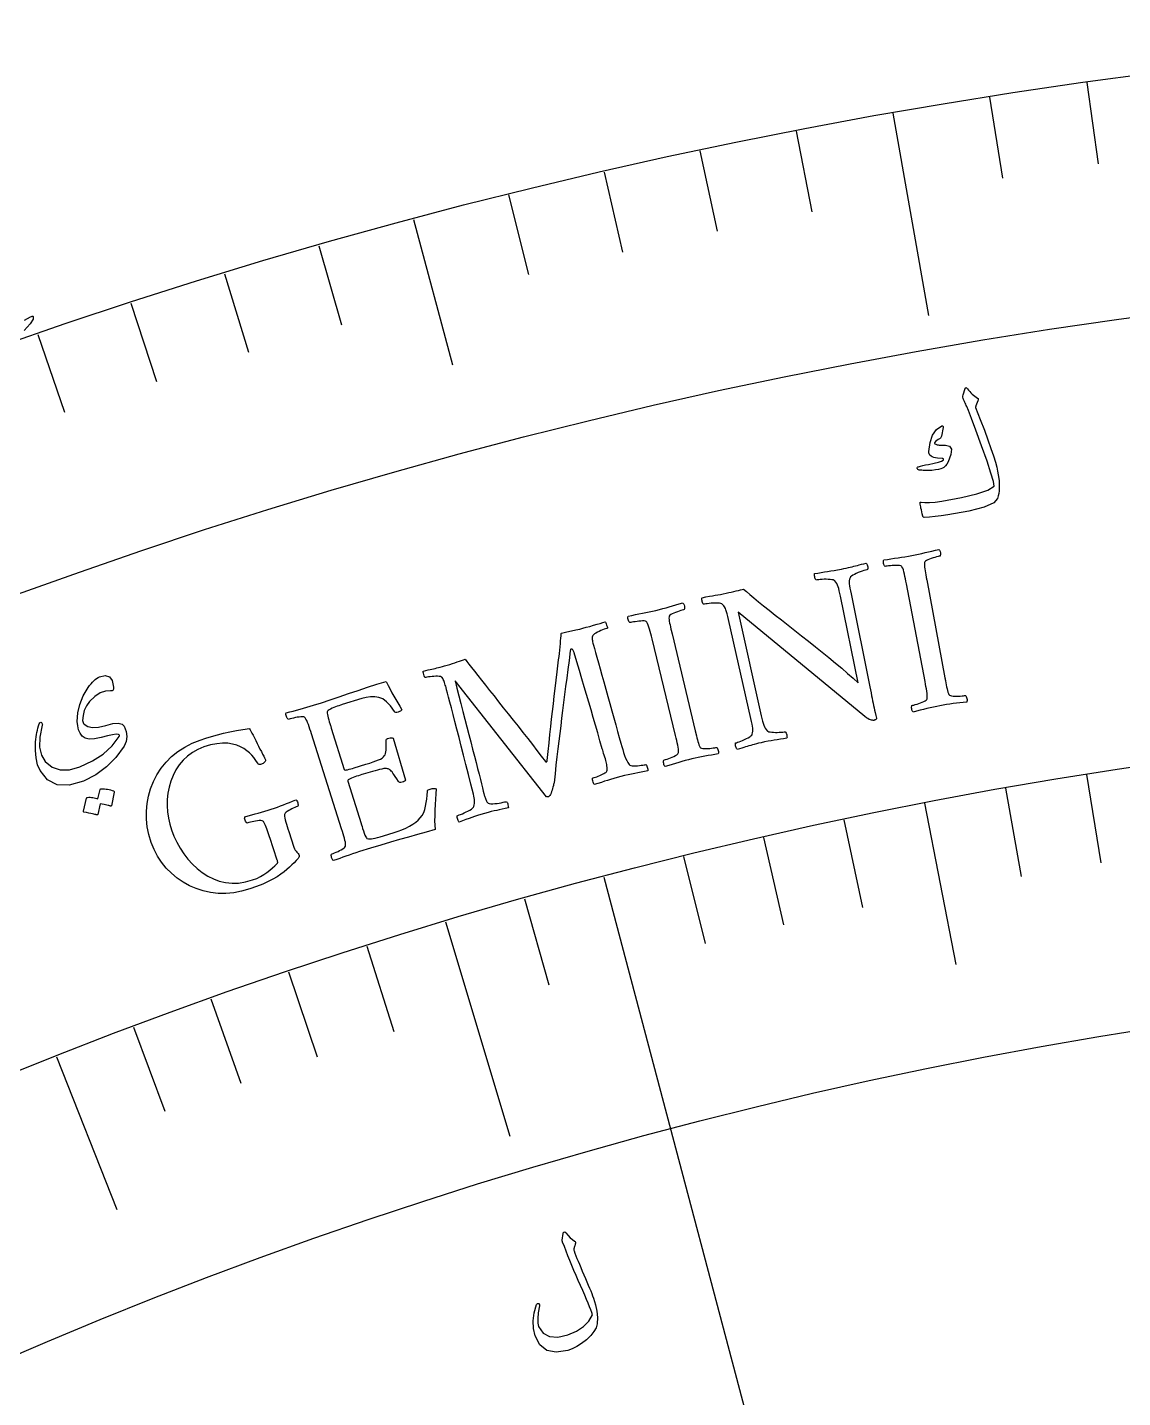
# Model space of a CAD drawing. Header units: millimetres. Extents: x -65 to 65, y -65 to 75.
# Drawn here: x -19.26 to -7.81, y 44.51 to 58.83 of the extents above; entities that cross this region are included whole.
import ezdxf

# ---------------------------------------------------------------- set-up
doc = ezdxf.new("R2010")
doc.units = ezdxf.units.MM
for name, color, linetype in [('ENGRAVE', 7, 'Continuous'), ('ENGRAVE_FINE', 8, 'Continuous'), ('TEXT', 5, 'Continuous')]:
    doc.layers.add(name, color=color, linetype=linetype)

msp = doc.modelspace()

# ---------------------------------------------------------------- linework, layer by layer
at = {"layer": 'ENGRAVE'}
for points in [[(-10.2149, 57.9313), (-9.8424, 55.8189)], [(-15.225, 56.8206), (-14.8179, 55.3012)], [(-9.883, 50.7211), (-9.5548, 49.0368)], [(-13.2359, 49.9512), (-11.238, 42.4114)], [(-14.8917, 49.4828), (-14.2173, 47.242)], [(-18.9568, 48.0723), (-18.3273, 46.4759)]]:
    msp.add_lwpolyline(points, dxfattribs=at)
for radius in [63.7, 63.7, 61.9938, 58.825, 58.825, 56.3225, 51.675, 51.675, 48.945]:
    msp.add_circle((0, 0), radius, dxfattribs=at)
at = {"layer": 'ENGRAVE_FINE'}
for points in [[(-8.1869, 58.2525), (-8.0674, 57.4029)], [(-9.2023, 58.1008), (-9.068, 57.2533)], [(-11.2243, 57.7442), (-11.0606, 56.902)], [(-12.2304, 57.5395), (-12.052, 56.7003)], [(-13.2327, 57.3173), (-13.0397, 56.4813)], [(-14.2311, 57.0776), (-14.0235, 56.2451)], [(-16.2144, 56.5462), (-15.9779, 55.7215)], [(-17.1988, 56.2546), (-16.9479, 55.4341)], [(-18.1779, 55.9459), (-17.9128, 55.1299)], [(-19.1515, 55.6201), (-18.8722, 54.8089)], [(-8.1896, 51.0219), (-8.0412, 50.0977)], [(-9.0375, 50.8786), (-8.8738, 49.957)], [(-10.7258, 50.5496), (-10.5315, 49.634)], [(-11.5657, 50.3641), (-11.3562, 49.4518)], [(-12.4025, 50.1646), (-12.1778, 49.2559)], [(-14.0657, 49.7239), (-13.8109, 48.8232)], [(-15.7137, 49.2279), (-15.429, 48.3362)], [(-16.5314, 48.9594), (-16.2319, 48.0726)], [(-17.3446, 48.6772), (-17.0305, 47.7955)], [(-18.1532, 48.3815), (-17.8244, 47.5051)]]:
    msp.add_lwpolyline(points, dxfattribs=at)
at = {"layer": 'TEXT'}
msp.add_lwpolyline([(-19.2924, 55.7692), (-19.2295, 55.8038), (-19.2184, 55.809), (-19.2096, 55.8113), (-19.2031, 55.8106), (-19.199, 55.8069), (-19.202, 55.7807), (-19.2332, 55.7317), (-19.2927, 55.6599)], dxfattribs=at)
for points in [[(-9.4344, 55.0522), (-9.4224, 55.0367), (-9.4101, 55.0222), (-9.3976, 55.0086), (-9.3849, 54.996), (-9.3717, 54.9843), (-9.3582, 54.9737), (-9.3442, 54.9641), (-9.3297, 54.9554), (-9.3238, 54.9502), (-9.321, 54.9434), (-9.3213, 54.935), (-9.3246, 54.9252), (-9.3455, 54.8725), (-9.3475, 54.8668), (-9.3487, 54.8621), (-9.3493, 54.8583), (-9.3493, 54.8555), (-9.3008, 54.7309), (-9.258, 54.6182), (-9.2208, 54.5173), (-9.1891, 54.4282), (-9.1632, 54.3511), (-9.143, 54.286), (-9.1285, 54.2329), (-9.1197, 54.1918), (-9.1066, 54.1138), (-9.1038, 54.0889), (-9.1022, 54.0636), (-9.1018, 54.038), (-9.1026, 54.0122), (-9.1046, 53.986), (-9.108, 53.9595), (-9.1127, 53.9326), (-9.1188, 53.9055), (-9.1602, 53.8597), (-9.2609, 53.8161), (-9.421, 53.7745), (-9.6403, 53.7343), (-9.7093, 53.7243), (-9.7734, 53.7168), (-9.8327, 53.7117), (-9.8871, 53.7091), (-9.8923, 53.7103), (-9.8963, 53.7128), (-9.8992, 53.7164), (-9.9008, 53.7214), (-9.9067, 53.7454), (-9.9119, 53.7673), (-9.9164, 53.7871), (-9.9202, 53.8048), (-9.9234, 53.8205), (-9.9259, 53.8345), (-9.9278, 53.8468), (-9.9291, 53.8573), (-9.9295, 53.8633), (-9.928, 53.867), (-9.9247, 53.8683), (-9.9195, 53.8673), (-9.8804, 53.8629), (-9.8312, 53.8634), (-9.7718, 53.8688), (-9.7022, 53.879), (-9.4957, 53.9159), (-9.3357, 53.9539), (-9.2223, 53.9936), (-9.1555, 54.0352), (-9.1638, 54.0836), (-9.1886, 54.17), (-9.2299, 54.2943), (-9.2878, 54.4565), (-9.3474, 54.6186), (-9.3931, 54.7411), (-9.4249, 54.824), (-9.4426, 54.8673), (-9.4479, 54.8791), (-9.4528, 54.8901), (-9.4574, 54.9004), (-9.4616, 54.9099), (-9.4655, 54.9186), (-9.469, 54.9263), (-9.4721, 54.933), (-9.4749, 54.9388), (-9.48, 54.9515), (-9.4826, 54.9641), (-9.4826, 54.9764), (-9.4802, 54.9886), (-9.4598, 55.0544), (-9.458, 55.0589), (-9.4557, 55.0621), (-9.453, 55.0639), (-9.4499, 55.0643), (-9.4457, 55.0629), (-9.4417, 55.0604), (-9.4379, 55.0568), (-9.4344, 55.0522)], [(-9.7011, 54.6648), (-9.698, 54.6649), (-9.6952, 54.6642), (-9.6926, 54.6626), (-9.6903, 54.6602), (-9.6892, 54.6578), (-9.6886, 54.6551), (-9.6883, 54.6522), (-9.6883, 54.649), (-9.7071, 54.5588), (-9.7097, 54.5495), (-9.7128, 54.5422), (-9.7165, 54.5368), (-9.7208, 54.5334), (-9.7399, 54.5241), (-9.7557, 54.5136), (-9.7682, 54.5019), (-9.7773, 54.4888), (-9.7785, 54.4827), (-9.7744, 54.4771), (-9.765, 54.472), (-9.7503, 54.4674), (-9.7408, 54.466), (-9.731, 54.4647), (-9.721, 54.4638), (-9.7107, 54.463), (-9.7, 54.4626), (-9.6889, 54.4624), (-9.6773, 54.4625), (-9.6652, 54.4629), (-9.6216, 54.4533), (-9.6025, 54.4211), (-9.6079, 54.3664), (-9.6377, 54.2891), (-9.6513, 54.2652), (-9.6654, 54.246), (-9.6799, 54.2314), (-9.6948, 54.2215), (-9.7119, 54.2147), (-9.7361, 54.2088), (-9.7675, 54.2038), (-9.8061, 54.1998), (-9.8259, 54.1982), (-9.8448, 54.1973), (-9.8628, 54.1973), (-9.8799, 54.1979), (-9.896, 54.1991), (-9.9112, 54.2004), (-9.9254, 54.2019), (-9.9386, 54.2036), (-9.947, 54.2065), (-9.9534, 54.2103), (-9.9577, 54.2152), (-9.9599, 54.221), (-9.96, 54.2275), (-9.9579, 54.2325), (-9.9534, 54.2361), (-9.9466, 54.2383), (-9.9246, 54.2438), (-9.8996, 54.2497), (-9.8716, 54.256), (-9.8405, 54.2625), (-9.7826, 54.2747), (-9.7377, 54.2864), (-9.7059, 54.2975), (-9.6872, 54.3081), (-9.6849, 54.3105), (-9.684, 54.3132), (-9.6843, 54.3163), (-9.686, 54.3198), (-9.6878, 54.3219), (-9.6908, 54.3235), (-9.6949, 54.3247), (-9.7002, 54.3255), (-9.7485, 54.3283), (-9.7689, 54.3304), (-9.7868, 54.3346), (-9.8021, 54.3408), (-9.815, 54.3492), (-9.8265, 54.3596), (-9.8342, 54.3711), (-9.8382, 54.3837), (-9.8386, 54.3974), (-9.8255, 54.4925), (-9.7983, 54.5687), (-9.7568, 54.6262), (-9.7011, 54.6648)], [(-10.0167, 53.3099), (-9.9806, 53.3169), (-9.9452, 53.3243), (-9.9102, 53.3319), (-9.8758, 53.34), (-9.8413, 53.3482), (-9.8059, 53.3564), (-9.7698, 53.3645), (-9.7328, 53.3726), (-9.7274, 53.3676), (-9.7231, 53.3604), (-9.7199, 53.3512), (-9.7178, 53.3399), (-9.7167, 53.3283), (-9.7168, 53.3185), (-9.718, 53.3103), (-9.7203, 53.3039), (-9.7293, 53.302), (-9.7414, 53.2991), (-9.7565, 53.2951), (-9.7747, 53.2901), (-9.794, 53.2844), (-9.8126, 53.2784), (-9.8305, 53.272), (-9.8477, 53.2653), (-9.8626, 53.2582), (-9.8736, 53.251), (-9.8806, 53.2435), (-9.8837, 53.2358), (-9.8846, 53.2219), (-9.8844, 53.2064), (-9.883, 53.1892), (-9.8806, 53.1704), (-9.8774, 53.1502), (-9.8739, 53.1291), (-9.87, 53.1071), (-9.8659, 53.0843), (-9.8652, 53.0806), (-9.8645, 53.0769), (-9.8638, 53.0732), (-9.8631, 53.0695), (-9.8625, 53.0659), (-9.8618, 53.0622), (-9.8611, 53.0585), (-9.8604, 53.0548), (-9.6703, 52.0319), (-9.6696, 52.0282), (-9.6689, 52.0245), (-9.6682, 52.0208), (-9.6676, 52.0171), (-9.6669, 52.0135), (-9.6662, 52.0098), (-9.6655, 52.0061), (-9.6648, 52.0024), (-9.6605, 51.9797), (-9.6562, 51.958), (-9.652, 51.9375), (-9.6479, 51.918), (-9.6435, 51.9), (-9.6387, 51.8839), (-9.6334, 51.8695), (-9.6277, 51.857), (-9.6223, 51.8519), (-9.6134, 51.8476), (-9.6008, 51.8444), (-9.5846, 51.8422), (-9.5665, 51.8409), (-9.5478, 51.8404), (-9.5287, 51.8408), (-9.5091, 51.8421), (-9.4908, 51.8438), (-9.4757, 51.8454), (-9.4637, 51.8469), (-9.4548, 51.8483), (-9.4505, 51.843), (-9.4466, 51.8358), (-9.4431, 51.8266), (-9.44, 51.8154), (-9.438, 51.8041), (-9.4378, 51.7943), (-9.4392, 51.7861), (-9.4423, 51.7795), (-9.4788, 51.7753), (-9.5146, 51.771), (-9.5496, 51.7668), (-9.5837, 51.7624), (-9.6177, 51.7578), (-9.652, 51.7526), (-9.6867, 51.7468), (-9.7218, 51.7405), (-9.7559, 51.7338), (-9.7903, 51.7266), (-9.8249, 51.7189), (-9.8596, 51.7106), (-9.8946, 51.7019), (-9.9299, 51.693), (-9.9655, 51.6838), (-10.0013, 51.6745), (-10.0066, 51.6795), (-10.0109, 51.6866), (-10.0142, 51.6958), (-10.0164, 51.7071), (-10.0176, 51.7186), (-10.0177, 51.7285), (-10.0167, 51.7366), (-10.0146, 51.7431), (-10.0058, 51.745), (-9.9941, 51.748), (-9.9794, 51.752), (-9.9618, 51.7571), (-9.943, 51.763), (-9.9248, 51.7696), (-9.9072, 51.7768), (-9.8902, 51.7848), (-9.8755, 51.7928), (-9.8651, 51.8003), (-9.8588, 51.8074), (-9.8567, 51.814), (-9.8553, 51.8306), (-9.8555, 51.8492), (-9.8571, 51.8697), (-9.8601, 51.8921), (-9.8641, 51.9159), (-9.8684, 51.9407), (-9.8731, 51.9663), (-9.878, 51.9928), (-10.0722, 53.015), (-10.0773, 53.0416), (-10.0825, 53.0674), (-10.0876, 53.0923), (-10.0928, 53.1165), (-10.0983, 53.139), (-10.1044, 53.1591), (-10.1112, 53.1766), (-10.1187, 53.1916), (-10.1234, 53.1978), (-10.1321, 53.2024), (-10.1449, 53.2052), (-10.1617, 53.2063), (-10.1807, 53.2062), (-10.2001, 53.2056), (-10.2199, 53.2044), (-10.24, 53.2027), (-10.2588, 53.2007), (-10.2743, 53.1989), (-10.2866, 53.1973), (-10.2957, 53.1957), (-10.3002, 53.2009), (-10.3043, 53.2081), (-10.3079, 53.2172), (-10.3111, 53.2283), (-10.3132, 53.2397), (-10.3136, 53.2495), (-10.3122, 53.2577), (-10.309, 53.2643), (-10.2714, 53.2702), (-10.234, 53.2759), (-10.1969, 53.2814), (-10.1601, 53.2866), (-10.1237, 53.2918), (-10.0876, 53.2975), (-10.052, 53.3035), (-10.0167, 53.3099)], [(-11.9575, 52.9161), (-11.9303, 52.9222), (-11.9034, 52.9283), (-11.8768, 52.9342), (-11.8505, 52.9401), (-11.8261, 52.9457), (-11.8053, 52.9509), (-11.7879, 52.9556), (-11.7739, 52.9598), (-11.7456, 52.9336), (-11.7104, 52.9029), (-11.6684, 52.8677), (-11.6196, 52.8278), (-11.5654, 52.7842), (-11.507, 52.7378), (-11.4446, 52.6886), (-11.3781, 52.6366), (-11.3091, 52.5826), (-11.239, 52.5277), (-11.1679, 52.4718), (-11.0958, 52.415), (-11.0238, 52.3578), (-10.9529, 52.3007), (-10.8832, 52.2438), (-10.8147, 52.1871), (-10.7489, 52.1317), (-10.6876, 52.0786), (-10.6307, 52.0279), (-10.5782, 51.9797), (-10.7623, 52.8843), (-10.7686, 52.9144), (-10.7745, 52.9411), (-10.7801, 52.9643), (-10.7852, 52.9841), (-10.7912, 53.0015), (-10.7992, 53.0175), (-10.8091, 53.0322), (-10.8211, 53.0455), (-10.8279, 53.0504), (-10.8385, 53.0544), (-10.8527, 53.0574), (-10.8707, 53.0596), (-10.8907, 53.0609), (-10.911, 53.0615), (-10.9317, 53.0614), (-10.9528, 53.0605), (-10.9725, 53.0592), (-10.9895, 53.0577), (-11.0037, 53.056), (-11.0151, 53.054), (-11.0208, 53.0599), (-11.0254, 53.0675), (-11.0288, 53.0767), (-11.0312, 53.0876), (-11.0327, 53.0985), (-11.0337, 53.1078), (-11.0343, 53.1154), (-11.0343, 53.1214), (-10.9984, 53.1275), (-10.9635, 53.1331), (-10.9297, 53.1384), (-10.897, 53.1433), (-10.8638, 53.1485), (-10.8287, 53.1544), (-10.7916, 53.1612), (-10.7526, 53.1689), (-10.7252, 53.1745), (-10.7005, 53.1797), (-10.6785, 53.1846), (-10.6592, 53.189), (-10.641, 53.1933), (-10.6226, 53.1979), (-10.6039, 53.2027), (-10.5849, 53.2076), (-10.5648, 53.2129), (-10.5426, 53.2186), (-10.5184, 53.2246), (-10.4921, 53.2311), (-10.4887, 53.2261), (-10.4853, 53.2197), (-10.482, 53.2121), (-10.4788, 53.2032), (-10.4764, 53.1935), (-10.4756, 53.1835), (-10.4763, 53.1732), (-10.4786, 53.1626), (-10.4878, 53.1604), (-10.5005, 53.157), (-10.5167, 53.1522), (-10.5363, 53.1461), (-10.5574, 53.1389), (-10.5778, 53.1311), (-10.5976, 53.1227), (-10.6168, 53.1135), (-10.6337, 53.1041), (-10.6468, 53.0951), (-10.6561, 53.0863), (-10.6615, 53.0778), (-10.6665, 53.0623), (-10.6695, 53.0463), (-10.6703, 53.0298), (-10.6692, 53.0127), (-10.6664, 52.9932), (-10.6624, 52.9695), (-10.6573, 52.9416), (-10.651, 52.9094), (-10.4555, 51.9383), (-10.4488, 51.9051), (-10.4426, 51.8741), (-10.4367, 51.8452), (-10.4314, 51.8185), (-10.4262, 51.793), (-10.4209, 51.7681), (-10.4156, 51.7436), (-10.4102, 51.7196), (-10.4045, 51.6949), (-10.3983, 51.6683), (-10.3915, 51.6396), (-10.3842, 51.6091), (-10.3851, 51.6043), (-10.3874, 51.6001), (-10.3911, 51.5967), (-10.3963, 51.5939), (-10.4016, 51.5917), (-10.4062, 51.59), (-10.4099, 51.5888), (-10.4127, 51.588), (-10.4186, 51.5877), (-10.4264, 51.5885), (-10.4362, 51.5905), (-10.4479, 51.5937), (-10.4612, 51.5986), (-10.4753, 51.6059), (-10.4905, 51.6156), (-10.5066, 51.6276), (-11.8317, 52.7168), (-11.5891, 51.6358), (-11.5822, 51.606), (-11.5756, 51.5797), (-11.5693, 51.5571), (-11.5634, 51.538), (-11.5568, 51.5213), (-11.5488, 51.5058), (-11.5393, 51.4914), (-11.5283, 51.4781), (-11.5216, 51.4733), (-11.5115, 51.4694), (-11.4979, 51.4665), (-11.4808, 51.4644), (-11.4618, 51.4632), (-11.4423, 51.4625), (-11.4223, 51.4624), (-11.4018, 51.4628), (-11.3824, 51.4638), (-11.3658, 51.465), (-11.352, 51.4667), (-11.341, 51.4686), (-11.3352, 51.4628), (-11.3305, 51.4556), (-11.3267, 51.4469), (-11.3238, 51.4366), (-11.3218, 51.4262), (-11.3207, 51.4169), (-11.3205, 51.4086), (-11.3211, 51.4015), (-11.356, 51.3962), (-11.3897, 51.3911), (-11.4222, 51.386), (-11.4534, 51.3811), (-11.485, 51.3757), (-11.5186, 51.3694), (-11.5542, 51.3621), (-11.5918, 51.3539), (-11.6173, 51.3479), (-11.6408, 51.3421), (-11.6622, 51.3365), (-11.6817, 51.3309), (-11.6999, 51.3255), (-11.7179, 51.3201), (-11.7356, 51.3148), (-11.7529, 51.3096), (-11.7714, 51.304), (-11.7924, 51.2979), (-11.816, 51.2912), (-11.8422, 51.2839), (-11.8457, 51.2889), (-11.8492, 51.2951), (-11.8527, 51.3026), (-11.8561, 51.3114), (-11.8588, 51.321), (-11.86, 51.331), (-11.8597, 51.3413), (-11.8579, 51.352), (-11.8491, 51.3544), (-11.8371, 51.3584), (-11.822, 51.3639), (-11.8038, 51.3708), (-11.7841, 51.3789), (-11.7647, 51.3875), (-11.7456, 51.3967), (-11.7268, 51.4064), (-11.7102, 51.4162), (-11.6978, 51.4255), (-11.6896, 51.4343), (-11.6855, 51.4427), (-11.681, 51.4582), (-11.6783, 51.474), (-11.6775, 51.4903), (-11.6785, 51.5069), (-11.6811, 51.5259), (-11.6852, 51.5492), (-11.6907, 51.5768), (-11.6977, 51.6088), (-11.9316, 52.6405), (-11.9391, 52.6724), (-11.946, 52.6999), (-11.9525, 52.7231), (-11.9585, 52.7419), (-11.9649, 52.7579), (-11.9729, 52.7725), (-11.9824, 52.7859), (-11.9934, 52.7979), (-12.0008, 52.8037), (-12.0123, 52.808), (-12.0279, 52.811), (-12.0475, 52.8125), (-12.0693, 52.8129), (-12.091, 52.8125), (-12.1126, 52.8113), (-12.1343, 52.8093), (-12.1542, 52.8069), (-12.1705, 52.8048), (-12.1833, 52.8028), (-12.1925, 52.801), (-12.1989, 52.8097), (-12.2038, 52.8188), (-12.2071, 52.8283), (-12.2089, 52.8381), (-12.2096, 52.8476), (-12.2097, 52.8559), (-12.2093, 52.863), (-12.2082, 52.869), (-12.1677, 52.877), (-12.1312, 52.8839), (-12.0987, 52.8897), (-12.0701, 52.8943), (-12.0432, 52.8988), (-12.0155, 52.9039), (-11.9869, 52.9097), (-11.9575, 52.9161)], [(-12.6905, 52.7374), (-12.6548, 52.7462), (-12.6197, 52.7553), (-12.5852, 52.7648), (-12.5513, 52.7745), (-12.5172, 52.7845), (-12.4823, 52.7944), (-12.4466, 52.8044), (-12.4101, 52.8143), (-12.4045, 52.8096), (-12.3998, 52.8026), (-12.3961, 52.7936), (-12.3934, 52.7824), (-12.3918, 52.7709), (-12.3914, 52.7611), (-12.3921, 52.7529), (-12.3941, 52.7463), (-12.403, 52.744), (-12.415, 52.7405), (-12.4299, 52.7357), (-12.4478, 52.7298), (-12.4668, 52.7232), (-12.4851, 52.7162), (-12.5026, 52.7089), (-12.5195, 52.7013), (-12.534, 52.6935), (-12.5446, 52.6857), (-12.5512, 52.6779), (-12.5539, 52.67), (-12.5541, 52.6562), (-12.5531, 52.6407), (-12.5509, 52.6236), (-12.5475, 52.6049), (-12.5433, 52.5849), (-12.5387, 52.564), (-12.5338, 52.5422), (-12.5285, 52.5196), (-12.5276, 52.516), (-12.5267, 52.5123), (-12.5259, 52.5087), (-12.525, 52.5051), (-12.5241, 52.5014), (-12.5233, 52.4978), (-12.5224, 52.4941), (-12.5215, 52.4905), (-12.2801, 51.4784), (-12.2792, 51.4748), (-12.2784, 51.4711), (-12.2775, 51.4675), (-12.2766, 51.4639), (-12.2758, 51.4602), (-12.2749, 51.4566), (-12.274, 51.4529), (-12.2731, 51.4493), (-12.2677, 51.4268), (-12.2623, 51.4054), (-12.2571, 51.3851), (-12.252, 51.3658), (-12.2467, 51.3481), (-12.2411, 51.3322), (-12.2351, 51.3182), (-12.2288, 51.306), (-12.2231, 51.3011), (-12.214, 51.2973), (-12.2013, 51.2947), (-12.185, 51.2933), (-12.1668, 51.2929), (-12.1481, 51.2934), (-12.129, 51.2948), (-12.1095, 51.2971), (-12.0914, 51.2997), (-12.0764, 51.302), (-12.0644, 51.3041), (-12.0556, 51.3059), (-12.0511, 51.3009), (-12.0468, 51.2939), (-12.0428, 51.2849), (-12.0392, 51.2739), (-12.0367, 51.2626), (-12.0359, 51.2529), (-12.0369, 51.2446), (-12.0397, 51.2379), (-12.076, 51.2318), (-12.1114, 51.2258), (-12.1462, 51.2197), (-12.1801, 51.2137), (-12.2138, 51.2073), (-12.2478, 51.2004), (-12.2822, 51.1929), (-12.3169, 51.1848), (-12.3506, 51.1764), (-12.3846, 51.1675), (-12.4187, 51.158), (-12.453, 51.148), (-12.4875, 51.1376), (-12.5223, 51.1269), (-12.5574, 51.116), (-12.5927, 51.1048), (-12.5982, 51.1095), (-12.6029, 51.1164), (-12.6066, 51.1255), (-12.6094, 51.1367), (-12.6112, 51.1481), (-12.6118, 51.1579), (-12.6112, 51.1661), (-12.6094, 51.1726), (-12.6007, 51.175), (-12.5892, 51.1786), (-12.5747, 51.1833), (-12.5574, 51.1893), (-12.5389, 51.1961), (-12.521, 51.2036), (-12.5038, 51.2118), (-12.4872, 51.2206), (-12.473, 51.2293), (-12.463, 51.2374), (-12.457, 51.2448), (-12.4552, 51.2515), (-12.4547, 51.2681), (-12.4558, 51.2866), (-12.4585, 51.307), (-12.4627, 51.3293), (-12.4678, 51.3529), (-12.4734, 51.3774), (-12.4793, 51.4027), (-12.4856, 51.429), (-12.7311, 52.4401), (-12.7375, 52.4664), (-12.7439, 52.4918), (-12.7504, 52.5165), (-12.7567, 52.5404), (-12.7633, 52.5626), (-12.7705, 52.5823), (-12.7782, 52.5995), (-12.7864, 52.6141), (-12.7914, 52.6201), (-12.8003, 52.6242), (-12.8132, 52.6263), (-12.83, 52.6266), (-12.849, 52.6256), (-12.8684, 52.624), (-12.8881, 52.6218), (-12.9081, 52.619), (-12.9267, 52.6162), (-12.9421, 52.6136), (-12.9544, 52.6113), (-12.9634, 52.6093), (-12.9681, 52.6142), (-12.9725, 52.6212), (-12.9766, 52.6301), (-12.9804, 52.6411), (-12.9831, 52.6523), (-12.9839, 52.6621), (-12.9829, 52.6703), (-12.9801, 52.6771), (-12.9428, 52.6849), (-12.9058, 52.6925), (-12.869, 52.6998), (-12.8325, 52.7069), (-12.7964, 52.714), (-12.7607, 52.7214), (-12.7254, 52.7292), (-12.6905, 52.7374)], [(-14.8742, 52.1636), (-14.8446, 52.1723), (-14.8169, 52.1809), (-14.7912, 52.1894), (-14.7674, 52.1978), (-14.745, 52.206), (-14.7236, 52.2138), (-14.703, 52.2211), (-14.6832, 52.228), (-14.667, 52.2046), (-14.6457, 52.1757), (-14.6195, 52.1414), (-14.5883, 52.1018), (-14.5531, 52.0574), (-14.515, 52.0092), (-14.4738, 51.9572), (-14.4296, 51.9012), (-14.3832, 51.8425), (-14.3353, 51.7821), (-14.2858, 51.72), (-14.2348, 51.6561), (-14.1832, 51.5915), (-14.1321, 51.5268), (-14.0814, 51.4622), (-14.0311, 51.3976), (-13.982, 51.3342), (-13.9349, 51.2729), (-13.8898, 51.2138), (-13.8467, 51.1569), (-13.8446, 51.1552), (-13.8421, 51.1543), (-13.8391, 51.1541), (-13.8357, 51.1547), (-13.8326, 51.1562), (-13.8304, 51.1587), (-13.8291, 51.1623), (-13.8287, 51.1669), (-13.8182, 51.263), (-13.8082, 51.3543), (-13.7987, 51.4407), (-13.7898, 51.5223), (-13.781, 51.6015), (-13.772, 51.6807), (-13.7628, 51.76), (-13.7533, 51.8393), (-13.7435, 51.9207), (-13.7332, 52.0063), (-13.7225, 52.096), (-13.7112, 52.1898), (-13.7075, 52.2211), (-13.7037, 52.2537), (-13.7, 52.2875), (-13.6962, 52.3227), (-13.6926, 52.3573), (-13.6894, 52.3896), (-13.6865, 52.4195), (-13.684, 52.4471), (-13.682, 52.4702), (-13.6805, 52.4867), (-13.6797, 52.4966), (-13.6794, 52.4999), (-13.6232, 52.5111), (-13.5725, 52.5218), (-13.5272, 52.532), (-13.4875, 52.5418), (-13.4544, 52.5504), (-13.4194, 52.5599), (-13.3825, 52.5701), (-13.3436, 52.5811), (-13.306, 52.5919), (-13.2729, 52.6016), (-13.2442, 52.6101), (-13.22, 52.6174), (-13.2178, 52.6137), (-13.2147, 52.6066), (-13.2107, 52.5961), (-13.206, 52.5824), (-13.2014, 52.5689), (-13.1982, 52.5592), (-13.1963, 52.5535), (-13.1956, 52.5515), (-13.2055, 52.5487), (-13.2178, 52.5447), (-13.2327, 52.5393), (-13.2499, 52.5327), (-13.2681, 52.5252), (-13.2857, 52.5172), (-13.3027, 52.5088), (-13.3191, 52.4998), (-13.3334, 52.4908), (-13.3442, 52.4825), (-13.3516, 52.4746), (-13.3554, 52.4674), (-13.3565, 52.4574), (-13.3567, 52.4465), (-13.3559, 52.4344), (-13.3542, 52.4213), (-13.352, 52.4081), (-13.3496, 52.3955), (-13.3471, 52.3836), (-13.3444, 52.3723), (-13.3344, 52.3385), (-13.3225, 52.2968), (-13.3086, 52.2473), (-13.2926, 52.1898), (-13.2752, 52.1266), (-13.2566, 52.0597), (-13.2368, 51.989), (-13.216, 51.9145), (-13.1947, 51.8385), (-13.1735, 51.7628), (-13.1524, 51.6876), (-13.1315, 51.6129), (-13.1112, 51.5405), (-13.0922, 51.4723), (-13.0744, 51.4083), (-13.0578, 51.3485), (-13.0479, 51.3154), (-13.038, 51.2833), (-13.028, 51.2522), (-13.018, 51.2221), (-13.0074, 51.1939), (-12.996, 51.1685), (-12.9837, 51.1459), (-12.9705, 51.1261), (-12.9631, 51.1195), (-12.9524, 51.1149), (-12.9383, 51.1123), (-12.9209, 51.1116), (-12.9018, 51.1122), (-12.8827, 51.1135), (-12.8637, 51.1154), (-12.8446, 51.118), (-12.8273, 51.1206), (-12.8136, 51.1229), (-12.8034, 51.1247), (-12.7968, 51.1261), (-12.7905, 51.1183), (-12.7853, 51.1094), (-12.7813, 51.0994), (-12.7784, 51.0883), (-12.7765, 51.0777), (-12.7753, 51.0694), (-12.7748, 51.0633), (-12.7751, 51.0595), (-12.8102, 51.0532), (-12.8449, 51.0468), (-12.879, 51.0404), (-12.9127, 51.0339), (-12.9468, 51.0269), (-12.982, 51.0192), (-13.0185, 51.0106), (-13.0563, 51.0012), (-13.0956, 50.9909), (-13.1321, 50.9808), (-13.1658, 50.9709), (-13.1967, 50.9612), (-13.2274, 50.9512), (-13.2609, 50.9403), (-13.2969, 50.9286), (-13.3357, 50.916), (-13.3378, 50.9193), (-13.3406, 50.925), (-13.344, 50.9331), (-13.348, 50.9437), (-13.3516, 50.955), (-13.3537, 50.9654), (-13.3543, 50.9749), (-13.3534, 50.9836), (-13.3452, 50.9859), (-13.335, 50.9893), (-13.3229, 50.9937), (-13.3088, 50.9991), (-13.2937, 51.0051), (-13.2787, 51.0114), (-13.2638, 51.018), (-13.249, 51.025), (-13.2353, 51.0318), (-13.2237, 51.0383), (-13.2142, 51.0444), (-13.2069, 51.0501), (-13.2027, 51.0568), (-13.2003, 51.0666), (-13.1996, 51.0795), (-13.2007, 51.0955), (-13.2028, 51.1123), (-13.2052, 51.1278), (-13.2079, 51.1419), (-13.2109, 51.1547), (-13.2147, 51.1689), (-13.2193, 51.185), (-13.2248, 51.203), (-13.2311, 51.2229), (-13.2373, 51.2428), (-13.2428, 51.2608), (-13.2474, 51.2769), (-13.2512, 51.2911), (-13.2756, 51.3755), (-13.2995, 51.4581), (-13.3231, 51.5391), (-13.3461, 51.6184), (-13.3691, 51.6973), (-13.3924, 51.7772), (-13.4159, 51.8579), (-13.4396, 51.9396), (-13.464, 52.0232), (-13.4896, 52.11), (-13.5163, 52.1998), (-13.5441, 52.2927), (-13.5455, 52.297), (-13.548, 52.3027), (-13.5514, 52.3097), (-13.5559, 52.318), (-13.561, 52.3257), (-13.5664, 52.3307), (-13.5721, 52.3331), (-13.5781, 52.3329), (-13.5804, 52.3311), (-13.5825, 52.3272), (-13.5844, 52.3211), (-13.586, 52.3128), (-13.599, 52.2145), (-13.6114, 52.1199), (-13.6232, 52.0289), (-13.6343, 51.9417), (-13.6451, 51.857), (-13.6556, 51.7739), (-13.666, 51.6922), (-13.6762, 51.612), (-13.6862, 51.5322), (-13.6961, 51.4518), (-13.706, 51.3707), (-13.7157, 51.289), (-13.7255, 51.2054), (-13.7355, 51.1187), (-13.7457, 51.0288), (-13.756, 50.9358), (-13.7575, 50.929), (-13.7599, 50.9193), (-13.7631, 50.9068), (-13.7671, 50.8915), (-13.7717, 50.875), (-13.7766, 50.8589), (-13.7817, 50.8432), (-13.7871, 50.8279), (-13.7928, 50.8143), (-13.7988, 50.8037), (-13.8051, 50.7961), (-13.8118, 50.7915), (-13.8144, 50.7899), (-13.8182, 50.7891), (-13.8231, 50.7889), (-13.8292, 50.7893), (-13.8306, 50.7901), (-13.832, 50.7905), (-13.8334, 50.7906), (-13.8346, 50.7904), (-14.7908, 52.0005), (-14.7701, 51.9228), (-14.7495, 51.8437), (-14.7287, 51.7633), (-14.708, 51.6817), (-14.6873, 51.6), (-14.6667, 51.5196), (-14.6464, 51.4404), (-14.6263, 51.3625), (-14.6067, 51.2871), (-14.5883, 51.2154), (-14.5709, 51.1474), (-14.5545, 51.0833), (-14.5395, 51.024), (-14.526, 50.9707), (-14.5141, 50.9235), (-14.5038, 50.8824), (-14.4952, 50.8486), (-14.4889, 50.8234), (-14.4846, 50.8068), (-14.4825, 50.7989), (-14.4799, 50.7903), (-14.4769, 50.7814), (-14.4734, 50.7721), (-14.4696, 50.7624), (-14.4654, 50.753), (-14.4612, 50.7444), (-14.4569, 50.7366), (-14.4525, 50.7297), (-14.4445, 50.7233), (-14.4324, 50.7191), (-14.4163, 50.7171), (-14.3961, 50.7171), (-14.3739, 50.7187), (-14.3518, 50.7209), (-14.3298, 50.724), (-14.3078, 50.7279), (-14.288, 50.7318), (-14.2725, 50.7349), (-14.2612, 50.7373), (-14.2543, 50.739), (-14.2487, 50.7343), (-14.2439, 50.7271), (-14.24, 50.7173), (-14.2371, 50.705), (-14.2349, 50.6928), (-14.2335, 50.6833), (-14.2329, 50.6765), (-14.233, 50.6724), (-14.267, 50.6654), (-14.2986, 50.6589), (-14.3277, 50.6528), (-14.3544, 50.6473), (-14.3815, 50.6413), (-14.4117, 50.6339), (-14.4451, 50.6251), (-14.4815, 50.615), (-14.5203, 50.6036), (-14.5556, 50.5927), (-14.5875, 50.5823), (-14.616, 50.5724), (-14.6444, 50.5622), (-14.676, 50.5508), (-14.7109, 50.5383), (-14.7489, 50.5247), (-14.7512, 50.5279), (-14.7541, 50.5336), (-14.7578, 50.5416), (-14.7621, 50.5521), (-14.766, 50.5633), (-14.7684, 50.5736), (-14.7692, 50.5831), (-14.7685, 50.5918), (-14.7598, 50.5946), (-14.7478, 50.5991), (-14.7325, 50.6052), (-14.714, 50.6128), (-14.6941, 50.6215), (-14.6745, 50.6308), (-14.6551, 50.6406), (-14.6361, 50.651), (-14.6193, 50.6614), (-14.6065, 50.6712), (-14.5978, 50.6806), (-14.5931, 50.6894), (-14.589, 50.7038), (-14.5865, 50.7182), (-14.5857, 50.7327), (-14.5864, 50.7471), (-14.5884, 50.7622), (-14.591, 50.7786), (-14.5943, 50.7962), (-14.5982, 50.8151), (-14.6247, 50.9206), (-14.6508, 51.0239), (-14.6763, 51.1251), (-14.7014, 51.2242), (-14.7257, 51.3197), (-14.7489, 51.4101), (-14.771, 51.4956), (-14.7919, 51.576), (-14.8113, 51.6502), (-14.8288, 51.7172), (-14.8444, 51.777), (-14.858, 51.8295), (-14.8694, 51.8734), (-14.8783, 51.9071), (-14.8846, 51.9307), (-14.8882, 51.9442), (-14.8921, 51.9572), (-14.8959, 51.9699), (-14.8999, 51.9822), (-14.9039, 51.9942), (-14.9083, 52.0056), (-14.9132, 52.0162), (-14.9187, 52.026), (-14.9248, 52.0349), (-14.9312, 52.0406), (-14.9412, 52.0448), (-14.955, 52.0474), (-14.9724, 52.0485), (-14.9918, 52.0484), (-15.0113, 52.0477), (-15.0309, 52.0463), (-15.0506, 52.0441), (-15.0689, 52.0417), (-15.084, 52.0393), (-15.096, 52.0371), (-15.1049, 52.0349), (-15.1066, 52.0366), (-15.1091, 52.0424), (-15.1125, 52.0524), (-15.1168, 52.0665), (-15.1208, 52.0809), (-15.1234, 52.0916), (-15.1246, 52.0986), (-15.1244, 52.102), (-15.0973, 52.1085), (-15.0729, 52.1143), (-15.0513, 52.1192), (-15.0324, 52.1234), (-15.015, 52.1272), (-14.9975, 52.1312), (-14.9801, 52.1353), (-14.9628, 52.1395), (-14.9443, 52.1443), (-14.9233, 52.1499), (-14.9, 52.1563), (-14.8742, 52.1636)], [(-18.3902, 51.895), (-18.4455, 51.8939), (-18.5008, 51.875), (-18.5563, 51.8381), (-18.6117, 51.7834), (-18.6432, 51.7388), (-18.6656, 51.691), (-18.6789, 51.6401), (-18.683, 51.586), (-18.6818, 51.576), (-18.6784, 51.5662), (-18.6731, 51.5568), (-18.6657, 51.5477), (-18.6299, 51.5239), (-18.5807, 51.514), (-18.5181, 51.5179), (-18.4421, 51.5355), (-18.3674, 51.5535), (-18.3101, 51.5581), (-18.2703, 51.5494), (-18.248, 51.5275), (-18.2269, 51.4724), (-18.2203, 51.4191), (-18.2281, 51.3675), (-18.2502, 51.3177), (-18.3349, 51.2004), (-18.4337, 51.1006), (-18.5469, 51.0183), (-18.6746, 50.9533), (-18.824, 50.9099), (-18.9494, 50.9138), (-19.0509, 50.9651), (-19.1285, 51.064), (-19.1537, 51.1249), (-19.1699, 51.1951), (-19.1771, 51.2747), (-19.1753, 51.3637), (-19.1727, 51.3893), (-19.1694, 51.4142), (-19.1656, 51.4384), (-19.1612, 51.462), (-19.1562, 51.4851), (-19.1504, 51.5078), (-19.144, 51.5301), (-19.1369, 51.552), (-19.1323, 51.5617), (-19.1269, 51.5669), (-19.1207, 51.5677), (-19.1137, 51.564), (-19.1085, 51.5583), (-19.1053, 51.5517), (-19.1042, 51.5443), (-19.1052, 51.5362), (-19.1302, 51.4128), (-19.1333, 51.3087), (-19.1148, 51.2239), (-19.0747, 51.1583), (-19.0027, 51.1002), (-18.9184, 51.0717), (-18.8217, 51.0726), (-18.7123, 51.1028), (-18.5802, 51.1634), (-18.4677, 51.236), (-18.3747, 51.3207), (-18.3011, 51.4178), (-18.2973, 51.4252), (-18.297, 51.4313), (-18.3003, 51.4361), (-18.3072, 51.4396), (-18.3311, 51.4423), (-18.3693, 51.4381), (-18.422, 51.4269), (-18.489, 51.4089), (-18.5582, 51.3932), (-18.6143, 51.3903), (-18.6573, 51.4002), (-18.6873, 51.423), (-18.7089, 51.4548), (-18.7248, 51.4906), (-18.7347, 51.5304), (-18.7389, 51.5744), (-18.7336, 51.6655), (-18.7129, 51.7551), (-18.6765, 51.8432), (-18.6246, 51.9297), (-18.6101, 51.951), (-18.5955, 51.9702), (-18.5808, 51.9872), (-18.566, 52.0021), (-18.5512, 52.015), (-18.5366, 52.0259), (-18.5221, 52.0348), (-18.5077, 52.0418), (-18.4474, 52.0571), (-18.4027, 52.0443), (-18.3734, 52.0036), (-18.3597, 51.9349), (-18.3605, 51.9148), (-18.3659, 51.9015), (-18.3758, 51.8949), (-18.3902, 51.895)], [(-16.2706, 51.745), (-16.1847, 51.7724), (-16.0948, 51.8019), (-16.0009, 51.8335), (-15.9029, 51.8671), (-15.8033, 51.9009), (-15.7045, 51.9333), (-15.6067, 51.9643), (-15.5098, 51.9938), (-15.4903, 51.9524), (-15.4704, 51.9131), (-15.4502, 51.8758), (-15.4296, 51.8406), (-15.4089, 51.8061), (-15.3883, 51.7709), (-15.3679, 51.735), (-15.3476, 51.6984), (-15.3532, 51.691), (-15.3613, 51.6846), (-15.3721, 51.6789), (-15.3853, 51.6742), (-15.3996, 51.671), (-15.4109, 51.6711), (-15.4191, 51.6743), (-15.4243, 51.6808), (-15.4649, 51.7385), (-15.5056, 51.7821), (-15.5465, 51.8117), (-15.5875, 51.8272), (-15.6293, 51.8329), (-15.6728, 51.8328), (-15.7179, 51.8269), (-15.7646, 51.8154), (-15.969, 51.7527), (-15.9778, 51.75), (-15.9895, 51.7461), (-16.0043, 51.7411), (-16.0221, 51.735), (-16.041, 51.7283), (-16.0591, 51.7213), (-16.0765, 51.714), (-16.0931, 51.7064), (-16.1074, 51.6989), (-16.1178, 51.6916), (-16.1243, 51.6845), (-16.1268, 51.6776), (-16.1261, 51.6638), (-16.124, 51.6485), (-16.1206, 51.6315), (-16.116, 51.6131), (-16.1105, 51.5937), (-16.1048, 51.5741), (-16.0988, 51.5542), (-16.0926, 51.5341), (-16.0902, 51.5262), (-16.088, 51.5192), (-16.0861, 51.5131), (-16.0844, 51.5079), (-15.9491, 51.0744), (-15.9458, 51.0707), (-15.9389, 51.0691), (-15.9283, 51.0696), (-15.9142, 51.0722), (-15.8978, 51.0762), (-15.8806, 51.0807), (-15.8626, 51.0858), (-15.8438, 51.0915), (-15.7214, 51.1293), (-15.6817, 51.1418), (-15.6469, 51.1534), (-15.617, 51.1642), (-15.5918, 51.1742), (-15.5709, 51.184), (-15.5536, 51.1943), (-15.5399, 51.2051), (-15.5298, 51.2165), (-15.5224, 51.229), (-15.5169, 51.2432), (-15.5132, 51.2592), (-15.5113, 51.2769), (-15.5106, 51.2969), (-15.5105, 51.3201), (-15.5111, 51.3463), (-15.5122, 51.3756), (-15.5114, 51.3839), (-15.5063, 51.3911), (-15.497, 51.3973), (-15.4834, 51.4025), (-15.4698, 51.4058), (-15.4578, 51.407), (-15.4474, 51.406), (-15.4388, 51.403), (-15.3067, 50.9632), (-15.3114, 50.9573), (-15.3189, 50.9518), (-15.3292, 50.9467), (-15.3421, 50.9422), (-15.3555, 50.9393), (-15.3667, 50.9393), (-15.3759, 50.9422), (-15.3831, 50.9481), (-15.4005, 50.9768), (-15.4158, 51.0011), (-15.4289, 51.021), (-15.4399, 51.0365), (-15.4493, 51.0486), (-15.4577, 51.0585), (-15.465, 51.066), (-15.4714, 51.0713), (-15.4773, 51.0751), (-15.4836, 51.0783), (-15.4903, 51.0809), (-15.4972, 51.083), (-15.5065, 51.085), (-15.5194, 51.085), (-15.5361, 51.0832), (-15.5564, 51.0793), (-15.579, 51.0742), (-15.6026, 51.0685), (-15.6271, 51.0621), (-15.6526, 51.0551), (-15.6782, 51.0479), (-15.703, 51.0407), (-15.7269, 51.0335), (-15.7501, 51.0265), (-15.7662, 51.0214), (-15.7833, 51.0159), (-15.8014, 51.0099), (-15.8205, 51.0034), (-15.8393, 50.9967), (-15.8567, 50.9902), (-15.8727, 50.9837), (-15.8872, 50.9774), (-15.8991, 50.9712), (-15.907, 50.965), (-15.9111, 50.9589), (-15.9112, 50.9529), (-15.7728, 50.5099), (-15.772, 50.5073), (-15.771, 50.504), (-15.7697, 50.5001), (-15.7684, 50.4957), (-15.7627, 50.4778), (-15.7562, 50.4576), (-15.7487, 50.4351), (-15.7404, 50.4103), (-15.732, 50.3873), (-15.7243, 50.3702), (-15.7174, 50.3591), (-15.7112, 50.3541), (-15.6963, 50.3504), (-15.6807, 50.3489), (-15.6642, 50.3493), (-15.6469, 50.3519), (-15.6268, 50.3564), (-15.602, 50.3629), (-15.5724, 50.3713), (-15.5381, 50.3816), (-15.4268, 50.4158), (-15.3858, 50.4295), (-15.3457, 50.4451), (-15.3066, 50.4627), (-15.2683, 50.4823), (-15.2329, 50.5031), (-15.2021, 50.5244), (-15.176, 50.5463), (-15.1545, 50.5687), (-15.1343, 50.595), (-15.118, 50.6242), (-15.1059, 50.6562), (-15.0978, 50.6911), (-15.0921, 50.728), (-15.0871, 50.7662), (-15.0827, 50.8056), (-15.0791, 50.8463), (-15.077, 50.8537), (-15.0715, 50.8603), (-15.0624, 50.8659), (-15.0499, 50.8706), (-15.0299, 50.8755), (-15.0129, 50.8776), (-14.9991, 50.8768), (-14.9882, 50.8732), (-14.991, 50.8195), (-14.994, 50.7641), (-14.9973, 50.7071), (-15.0009, 50.6483), (-15.0034, 50.5911), (-15.0037, 50.5388), (-15.0016, 50.4914), (-14.9973, 50.4489), (-15.0909, 50.4213), (-15.1842, 50.3943), (-15.2775, 50.3677), (-15.3705, 50.3417), (-15.4663, 50.3146), (-15.5678, 50.2849), (-15.675, 50.2526), (-15.7878, 50.2176), (-15.8268, 50.2051), (-15.8636, 50.1928), (-15.8981, 50.1806), (-15.9305, 50.1686), (-15.9621, 50.1568), (-15.9945, 50.1453), (-16.0275, 50.134), (-16.0613, 50.123), (-16.0672, 50.1273), (-16.0723, 50.1339), (-16.0766, 50.1426), (-16.0802, 50.1536), (-16.0828, 50.1649), (-16.084, 50.1746), (-16.084, 50.1828), (-16.0826, 50.1895), (-16.0742, 50.1924), (-16.0629, 50.1968), (-16.0488, 50.2025), (-16.0319, 50.2097), (-16.0139, 50.2178), (-15.9966, 50.2265), (-15.98, 50.2358), (-15.9641, 50.2457), (-15.9505, 50.2554), (-15.941, 50.2641), (-15.9356, 50.2719), (-15.9343, 50.2787), (-15.9349, 50.2953), (-15.9372, 50.3137), (-15.9413, 50.3339), (-15.947, 50.3558), (-15.9538, 50.379), (-15.961, 50.403), (-15.9686, 50.4279), (-15.9767, 50.4537), (-16.2908, 51.4456), (-16.299, 51.4714), (-16.3072, 51.4964), (-16.3153, 51.5206), (-16.3233, 51.544), (-16.3314, 51.5657), (-16.3399, 51.5848), (-16.3487, 51.6014), (-16.3579, 51.6154), (-16.3633, 51.6211), (-16.3725, 51.6246), (-16.3855, 51.6258), (-16.4023, 51.6249), (-16.4212, 51.6226), (-16.4403, 51.6197), (-16.4598, 51.6162), (-16.4797, 51.612), (-16.498, 51.6079), (-16.5133, 51.6043), (-16.5253, 51.6011), (-16.5341, 51.5985), (-16.5392, 51.6031), (-16.5441, 51.6098), (-16.5488, 51.6184), (-16.5533, 51.6291), (-16.5567, 51.6401), (-16.5583, 51.6498), (-16.5578, 51.6581), (-16.5555, 51.6651), (-16.5188, 51.6754), (-16.4824, 51.6855), (-16.4462, 51.6953), (-16.4103, 51.7048), (-16.3747, 51.7144), (-16.3396, 51.7243), (-16.3049, 51.7345), (-16.2706, 51.745)], [(-16.7271, 50.3624), (-16.7283, 50.3659), (-16.7295, 50.3695), (-16.7307, 50.373), (-16.7319, 50.3766), (-16.733, 50.3801), (-16.7342, 50.3837), (-16.7354, 50.3873), (-16.7366, 50.3908), (-16.7439, 50.4128), (-16.7511, 50.4336), (-16.7581, 50.4534), (-16.7649, 50.4721), (-16.7717, 50.4893), (-16.7787, 50.5047), (-16.7859, 50.5181), (-16.7933, 50.5297), (-16.7987, 50.5354), (-16.8079, 50.539), (-16.8208, 50.5405), (-16.8375, 50.54), (-16.8562, 50.538), (-16.8749, 50.5354), (-16.8938, 50.5321), (-16.9127, 50.528), (-16.9302, 50.5239), (-16.9448, 50.5202), (-16.9564, 50.5171), (-16.965, 50.5145), (-16.97, 50.519), (-16.975, 50.5256), (-16.9798, 50.5342), (-16.9844, 50.5448), (-16.988, 50.5557), (-16.9897, 50.5654), (-16.9894, 50.5737), (-16.9872, 50.5807), (-16.9514, 50.5912), (-16.9161, 50.6012), (-16.8813, 50.6107), (-16.8469, 50.6197), (-16.8129, 50.6287), (-16.7791, 50.6383), (-16.7455, 50.6484), (-16.7121, 50.6591), (-16.6782, 50.6706), (-16.6456, 50.6823), (-16.6141, 50.6943), (-16.5839, 50.7065), (-16.5536, 50.7188), (-16.5218, 50.7313), (-16.4886, 50.7439), (-16.4539, 50.7567), (-16.448, 50.7524), (-16.4428, 50.7458), (-16.4384, 50.7371), (-16.4348, 50.7261), (-16.4322, 50.7148), (-16.4309, 50.7051), (-16.431, 50.6969), (-16.4324, 50.6902), (-16.4408, 50.6872), (-16.4517, 50.6829), (-16.4652, 50.6773), (-16.4812, 50.6704), (-16.4981, 50.6626), (-16.5142, 50.6544), (-16.5295, 50.6458), (-16.544, 50.6368), (-16.5563, 50.6278), (-16.5652, 50.6191), (-16.5705, 50.6107), (-16.5723, 50.6026), (-16.5715, 50.586), (-16.5691, 50.5676), (-16.5648, 50.5475), (-16.5589, 50.5256), (-16.5519, 50.5025), (-16.5445, 50.4785), (-16.5366, 50.4537), (-16.5282, 50.428), (-16.4746, 50.2644), (-16.4681, 50.2469), (-16.4608, 50.2322), (-16.4528, 50.2204), (-16.4442, 50.2114), (-16.4359, 50.2036), (-16.4291, 50.1953), (-16.4238, 50.1865), (-16.42, 50.1773), (-16.4189, 50.1726), (-16.4188, 50.1678), (-16.4197, 50.1631), (-16.4216, 50.1584), (-16.4252, 50.1526), (-16.4314, 50.1446), (-16.4402, 50.1346), (-16.4515, 50.1223), (-16.4729, 50.1007), (-16.496, 50.0781), (-16.5209, 50.0546), (-16.5477, 50.0302), (-16.5775, 50.0052), (-16.6119, 49.98), (-16.6507, 49.9546), (-16.694, 49.929), (-16.7433, 49.9032), (-16.8003, 49.8775), (-16.8649, 49.8517), (-16.9372, 49.8259), (-17.021, 49.8015), (-17.1038, 49.7858), (-17.1857, 49.7786), (-17.2667, 49.78), (-17.3459, 49.7893), (-17.4223, 49.8058), (-17.4958, 49.8294), (-17.5666, 49.8602), (-17.6338, 49.8975), (-17.6966, 49.9406), (-17.7549, 49.9896), (-17.8088, 50.0444), (-17.8575, 50.1045), (-17.9, 50.1692), (-17.9365, 50.2386), (-17.9669, 50.3126), (-17.9917, 50.3937), (-18.0085, 50.4749), (-18.017, 50.5562), (-18.0173, 50.6377), (-18.0098, 50.7182), (-17.9949, 50.7968), (-17.9728, 50.8736), (-17.9433, 50.9484), (-17.9065, 51.0201), (-17.8625, 51.0875), (-17.8114, 51.1505), (-17.753, 51.2091), (-17.6879, 51.2623), (-17.6165, 51.3087), (-17.5389, 51.3484), (-17.4551, 51.3813), (-17.3963, 51.4006), (-17.3357, 51.4191), (-17.2733, 51.4368), (-17.2091, 51.4537), (-17.1435, 51.469), (-17.0765, 51.4821), (-17.0084, 51.4928), (-16.939, 51.5012), (-16.9374, 51.4984), (-16.9329, 51.4898), (-16.9252, 51.4755), (-16.9145, 51.4554), (-16.9019, 51.4315), (-16.8884, 51.4055), (-16.8741, 51.3776), (-16.859, 51.3476), (-16.8438, 51.3173), (-16.8293, 51.2884), (-16.8153, 51.261), (-16.8021, 51.235), (-16.7905, 51.2122), (-16.7818, 51.1947), (-16.776, 51.1822), (-16.773, 51.1749), (-16.7715, 51.1702), (-16.7723, 51.1646), (-16.7756, 51.1583), (-16.7812, 51.1512), (-16.7884, 51.1442), (-16.7963, 51.1384), (-16.8049, 51.1336), (-16.8142, 51.1299), (-16.8224, 51.1277), (-16.8304, 51.1265), (-16.838, 51.1265), (-16.8453, 51.1275), (-16.8534, 51.1412), (-16.8644, 51.158), (-16.8781, 51.1778), (-16.8947, 51.2005), (-16.9147, 51.2245), (-16.9384, 51.2479), (-16.966, 51.2706), (-16.9974, 51.2928), (-17.0329, 51.3126), (-17.0731, 51.3284), (-17.1178, 51.3402), (-17.1671, 51.348), (-17.2214, 51.35), (-17.2812, 51.3443), (-17.3466, 51.3309), (-17.4174, 51.3098), (-17.4797, 51.2845), (-17.5365, 51.253), (-17.5878, 51.2152), (-17.6335, 51.1712), (-17.6737, 51.1222), (-17.7083, 51.0695), (-17.7373, 51.013), (-17.7607, 50.9529), (-17.7787, 50.8903), (-17.7911, 50.8266), (-17.7981, 50.7619), (-17.7996, 50.6961), (-17.7958, 50.6305), (-17.7871, 50.5666), (-17.7734, 50.5042), (-17.7548, 50.4434), (-17.729, 50.3774), (-17.6988, 50.3136), (-17.6643, 50.252), (-17.6254, 50.1926), (-17.5826, 50.1367), (-17.5363, 50.0854), (-17.4863, 50.0389), (-17.4328, 49.997), (-17.3762, 49.9609), (-17.3167, 49.9317), (-17.2545, 49.9094), (-17.1894, 49.8939), (-17.1219, 49.8865), (-17.0523, 49.8885), (-16.9805, 49.8999), (-16.9066, 49.9206), (-16.8638, 49.9368), (-16.8245, 49.9552), (-16.7887, 49.9759), (-16.7565, 49.9988), (-16.7271, 50.0225), (-16.7, 50.0457), (-16.6751, 50.0682), (-16.6524, 50.0901), (-16.648, 50.0944), (-16.6451, 50.0988), (-16.6437, 50.1031), (-16.6438, 50.1074), (-16.6447, 50.112), (-16.6459, 50.1169), (-16.6475, 50.1222), (-16.6493, 50.128)], [(-18.4986, 50.8663), (-18.4974, 50.8689), (-18.4952, 50.871), (-18.492, 50.8726), (-18.4877, 50.8737), (-18.471, 50.8735), (-18.4545, 50.8725), (-18.4382, 50.8707), (-18.4222, 50.8683), (-18.4064, 50.865), (-18.3906, 50.8608), (-18.3748, 50.8558), (-18.359, 50.85), (-18.3555, 50.8477), (-18.3533, 50.8447), (-18.3523, 50.8411), (-18.3525, 50.8368), (-18.3825, 50.6955), (-18.3839, 50.6933), (-18.3867, 50.6922), (-18.3911, 50.6924), (-18.397, 50.6937), (-18.4013, 50.6953), (-18.408, 50.6972), (-18.4171, 50.6994), (-18.4287, 50.7019), (-18.4428, 50.7048), (-18.4596, 50.7081), (-18.4791, 50.7118), (-18.5013, 50.7158), (-18.5252, 50.6057), (-18.5268, 50.602), (-18.5299, 50.6001), (-18.5345, 50.6), (-18.5407, 50.6018), (-18.546, 50.6033), (-18.5542, 50.6054), (-18.5655, 50.6081), (-18.5797, 50.6115), (-18.5971, 50.6154), (-18.6178, 50.6199), (-18.6419, 50.6248), (-18.6694, 50.6301), (-18.6726, 50.6315), (-18.6744, 50.6334), (-18.675, 50.6358), (-18.6742, 50.6387), (-18.6418, 50.7762), (-18.6407, 50.7787), (-18.6385, 50.7808), (-18.6353, 50.7825), (-18.631, 50.7836), (-18.617, 50.784), (-18.6031, 50.7837), (-18.5893, 50.7826), (-18.5757, 50.7806), (-18.5623, 50.778), (-18.549, 50.7747), (-18.536, 50.7708), (-18.5231, 50.7663)], [(-13.6603, 46.2279), (-13.6591, 46.233), (-13.6568, 46.237), (-13.6534, 46.24), (-13.6489, 46.242), (-13.644, 46.2426), (-13.6394, 46.2414), (-13.635, 46.2384), (-13.6309, 46.2336), (-13.608, 46.2052), (-13.5856, 46.1815), (-13.5636, 46.1624), (-13.542, 46.148), (-13.5352, 46.1426), (-13.5315, 46.135), (-13.531, 46.1254), (-13.5335, 46.1138), (-13.5355, 46.1079), (-13.5375, 46.1023), (-13.5393, 46.0969), (-13.5409, 46.0917), (-13.5425, 46.0869), (-13.544, 46.0824), (-13.5454, 46.0784), (-13.5468, 46.0747), (-13.5489, 46.0681), (-13.5497, 46.0609), (-13.5491, 46.0528), (-13.5471, 46.044), (-13.5382, 46.0202), (-13.5282, 45.9943), (-13.517, 45.9664), (-13.5046, 45.9364), (-13.4911, 45.9044), (-13.4767, 45.8702), (-13.4612, 45.834), (-13.4447, 45.7957), (-13.4277, 45.7576), (-13.4121, 45.7217), (-13.3977, 45.688), (-13.3847, 45.6565), (-13.3728, 45.6271), (-13.3621, 45.5998), (-13.3525, 45.5746), (-13.3439, 45.5515), (-13.3216, 45.482), (-13.3079, 45.414), (-13.3028, 45.3476), (-13.3063, 45.2826), (-13.3163, 45.242), (-13.3382, 45.2009), (-13.3718, 45.1591), (-13.4171, 45.1167), (-13.4681, 45.0774), (-13.5176, 45.0457), (-13.5654, 45.0214), (-13.6117, 45.0047), (-13.7344, 44.9852), (-13.8324, 45.0041), (-13.9059, 45.0615), (-13.9547, 45.1577), (-13.9719, 45.2352), (-13.975, 45.3154), (-13.9638, 45.3982), (-13.9382, 45.4837), (-13.9359, 45.4889), (-13.9329, 45.4926), (-13.9292, 45.4948), (-13.9249, 45.4954), (-13.92, 45.4951), (-13.9159, 45.4939), (-13.9128, 45.4919), (-13.9106, 45.4891), (-13.9082, 45.4845), (-13.907, 45.4798), (-13.9069, 45.475), (-13.9078, 45.47), (-13.9209, 45.3974), (-13.9267, 45.3371), (-13.9254, 45.2893), (-13.9169, 45.2538), (-13.8704, 45.186), (-13.8039, 45.1491), (-13.7174, 45.143), (-13.6106, 45.1675), (-13.5193, 45.2061), (-13.4461, 45.2539), (-13.391, 45.3109), (-13.3539, 45.3772), (-13.3623, 45.4015), (-13.3726, 45.4296), (-13.385, 45.4617), (-13.3994, 45.4977), (-13.4159, 45.5376), (-13.4346, 45.5816), (-13.4556, 45.6296), (-13.4789, 45.6816), (-13.5023, 45.7354), (-13.5251, 45.7885), (-13.5473, 45.8407), (-13.5689, 45.8922), (-13.5898, 45.943), (-13.6099, 45.993), (-13.6292, 46.0423), (-13.6478, 46.0908), (-13.6676, 46.137), (-13.669, 46.1425), (-13.6697, 46.1479), (-13.6698, 46.153), (-13.6692, 46.158)]]:
    msp.add_lwpolyline(points, close=True, dxfattribs=at)

doc.saveas('drawing.dxf')
